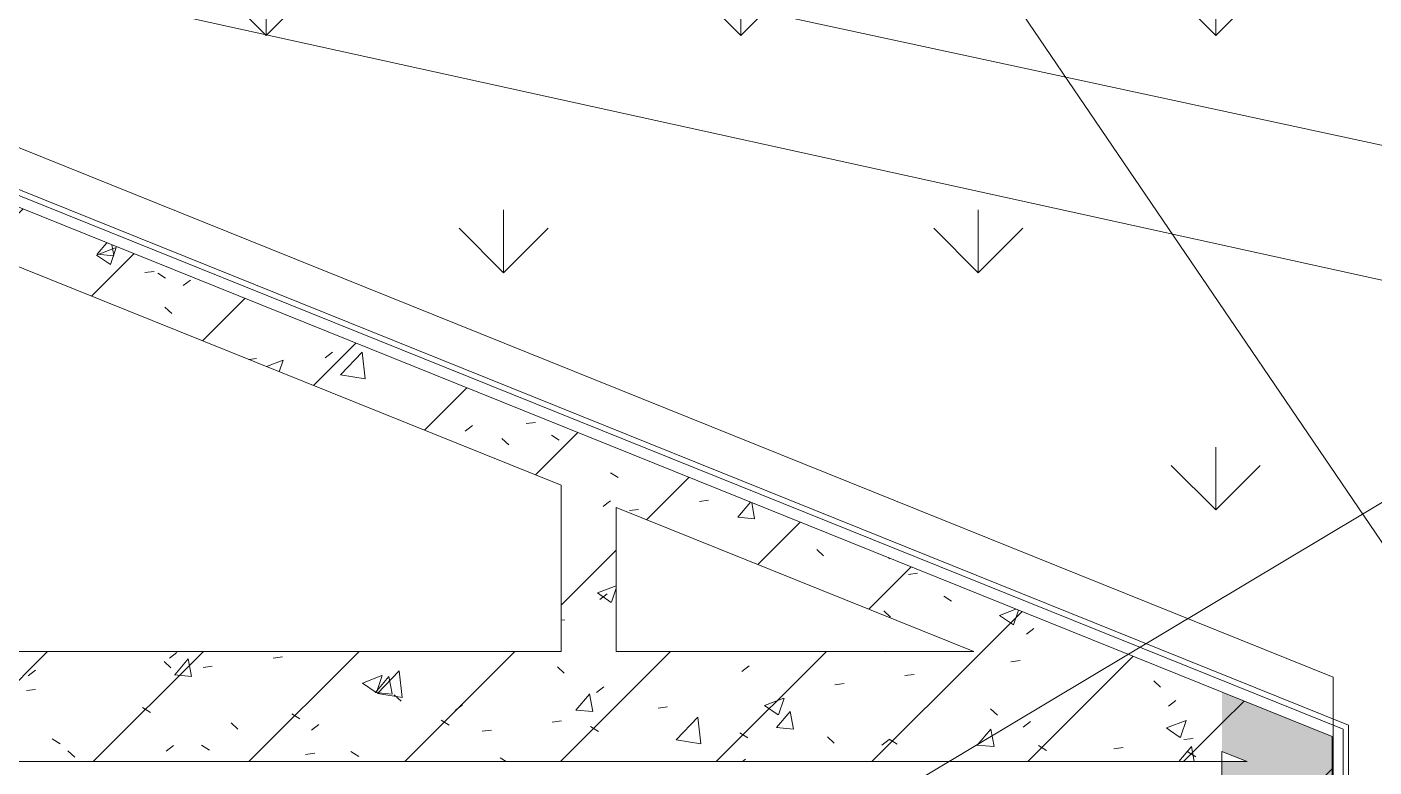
# Model space of a CAD drawing. Header units: millimetres. Extents: x -584918 to 2941280, y 3000189 to 4229862.
# Drawn here: x 178962 to 181409, y 3668221 to 3669565 of the extents above; entities that cross this region are included whole.
import ezdxf

# ---------------------------------------------------------------- set-up
doc = ezdxf.new("R2010")
doc.units = ezdxf.units.MM
for name, color, linetype, lineweight in [('Стены внутренние', 7, 'Continuous', 0), ('Стены несущие', 7, 'Continuous', 0), ('Стены отделка', 7, 'Continuous', 0), ('экспертиза ДУ', 1, 'Continuous', 0), ('экспертиза ДУ пояснения', 6, 'Continuous', 0), ('экспертиза условные обозначения', 1, 'Continuous', 0)]:
    doc.layers.add(name, color=color, linetype=linetype, lineweight=lineweight)
pattern_1 = [(45, (192051.36, 3643581.32), (-141.4214, 141.4214), [])]
pattern_2 = [(50, (192051.36, 3643581.32), (364.368, -31.8783), [38.1, -419.1]), (355, (192051.36, 3643581.3), (-70.486, 382.1133), [30.48, -335.28]), (100.451, (192081.73, 3643578.66), (293.885, 350.2334), [32.38, -356.18]), (46.184, (192051.36, 3643682.9), (542.1585, -84.086), [57.15, -628.65]), (96.636, (192096.54, 3643675.9), (474.805, 494.855), [48.57, -534.27]), (351.184, (192051.36, 3643682.9), (474.81, 494.85), [45.72, -502.92]), (21, (192102.16, 3643657.52), (303.2285, -204.5305), [38.1, -419.1]), (326, (192102.16, 3643657.5), (123.604, 368.376), [30.48, -335.28]), (71.451, (192127.43, 3643640.47), (426.834, 163.8427), [32.38, -356.18]), (37.5, (192051.36, 3643581.32), (6.17665, 169.11015), [16.764, -314.452, 16.764, -323.596, -336.55]), (37.5, (192051.36, 3643581.32), (6.17665, 169.11015), [-671.576, 16.764, -319.786]), (7.5, (192051.36, 3643581.32), (133.6389, 200.3615), [16.764, -177.292, 16.764, -306.832, -128.27]), (7.5, (192051.36, 3643581.32), (133.6389, 200.3615), [-517.652, 16.764, -111.506]), (327.5, (191938.08, 3643581.32), (271.1818, -11.45836), [16.764, -110.236, 16.764, -379.476, -525.78]), (327.5, (191938.08, 3643581.32), (271.1818, -11.45836), [-523.24, 16.764, -509.016]), (317.5, (191887.28, 3643581.32), (296.2585, 50.8528), [16.764, -148.336, 16.764, -246.38, -373.38]), (317.5, (191887.28, 3643581.32), (296.2585, 50.8528), [-428.244, 16.764, -356.616])]

msp = doc.modelspace()

# ---------------------------------------------------------------- hatches: boundary and pattern name
at = {"layer": 'Стены внутренние'}
h = msp.add_hatch(dxfattribs=at)
h.set_pattern_fill('FP_1', color=256, style=0, pattern_type=2)
h.set_pattern_definition(pattern_1)
h.paths.add_polyline_path([(181132.26, 3668249.028), (181132.26, 3668356.843), (175350.949, 3670686.625), (175313.571, 3670593.873), (181064.72, 3668276.246)])
h = msp.add_hatch(dxfattribs=at)
h.set_pattern_fill('FP_2', color=256, style=0, pattern_type=2)
h.set_pattern_definition(pattern_2)
h.paths.add_polyline_path([(181132.26, 3668249.028), (181132.26, 3668356.843), (175350.949, 3670686.625), (175313.571, 3670593.873), (181064.72, 3668276.246)])
h = msp.add_hatch(dxfattribs=at)
h.set_pattern_fill('FP_1', color=256, style=0, pattern_type=2)
h.set_pattern_definition(pattern_1)
h.paths.add_polyline_path([(180032.26, 3668430.649), (180032.26, 3668692.312), (179932.26, 3668732.61), (179932.26, 3668430.649)])
h = msp.add_hatch(dxfattribs=at)
h.set_pattern_fill('FP_2', color=256, style=0, pattern_type=2)
h.set_pattern_definition(pattern_2)
h.paths.add_polyline_path([(180032.26, 3668430.649), (180032.26, 3668692.312), (179932.26, 3668732.61), (179932.26, 3668430.649)])
h = msp.add_hatch(dxfattribs=at)
h.set_pattern_fill('FP_1', color=256, style=0, pattern_type=2)
h.set_pattern_definition(pattern_1)
h.paths.add_polyline_path([(181177.867, 3668230.649), (180681.571, 3668430.649), (178882.26, 3668430.649), (178882.26, 3668230.649), (181132.26, 3668230.649)])
h = msp.add_hatch(dxfattribs=at)
h.set_pattern_fill('FP_2', color=256, style=0, pattern_type=2)
h.set_pattern_definition(pattern_2)
h.paths.add_polyline_path([(181177.867, 3668230.649), (180681.571, 3668430.649), (178882.26, 3668430.649), (178882.26, 3668230.649), (181132.26, 3668230.649)])
h = msp.add_hatch(dxfattribs=at)
h.set_pattern_fill('FP_1', color=256, style=0, pattern_type=2)
h.set_pattern_definition(pattern_1)
h.paths.add_polyline_path([(181281.096, 3656780.649), (181332.26, 3656780.649), (181332.26, 3665530.649), (181132.26, 3665530.649), (181132.26, 3656780.649), (181266.601, 3656780.649)])
h.paths.add_polyline_path([(181332.26, 3667030.649), (181332.26, 3668276.246), (181132.26, 3668356.843), (181132.26, 3668249.028), (181177.867, 3668230.649), (181132.26, 3668230.649), (181132.26, 3667030.649), (181242.26, 3667030.649)])
h = msp.add_hatch(dxfattribs=at)
h.set_pattern_fill('FP_2', color=256, style=0, pattern_type=2)
h.set_pattern_definition(pattern_2)
h.paths.add_polyline_path([(181281.096, 3656780.649), (181332.26, 3656780.649), (181332.26, 3665530.649), (181132.26, 3665530.649), (181132.26, 3656780.649), (181266.601, 3656780.649)])
h.paths.add_polyline_path([(181332.26, 3667030.649), (181332.26, 3668276.246), (181132.26, 3668356.843), (181132.26, 3668249.028), (181177.867, 3668230.649), (181132.26, 3668230.649), (181132.26, 3667030.649), (181242.26, 3667030.649)])
at = {"layer": 'экспертиза условные обозначения'}
h = msp.add_hatch(dxfattribs=at)
h.set_pattern_fill('GRASS', color=6, scale=24)
h.set_pattern_definition([(90, (167757.9, 3538078.35), (-431.0523, 431.0523), [114.3, -747.8046]), (45, (167757.9, 3538078.35), (-431.0523, 431.0523), [114.3, -495.3]), (135, (167757.9, 3538078.35), (-431.0523, -431.0523), [114.3, -495.3])])
edge = h.paths.add_edge_path()
edge.add_line((171228.802, 3674504.925), (175959.148, 3672598.666))
edge.add_line((175959.148, 3672598.666), (177304.743, 3675937.734))
edge.add_line((177304.743, 3675937.734), (185745.165, 3672536.37))
edge.add_line((185745.165, 3672536.37), (184399.57, 3669197.302))
edge.add_line((184399.57, 3669197.302), (187667.42, 3667880.407))
edge.add_line((187667.42, 3667880.407), (189454.548, 3667160.221))
edge.add_line((189454.548, 3667160.221), (188744.373, 3665397.935))
edge.add_line((188744.373, 3665397.935), (185826.825, 3666573.664))
edge.add_arc((185436.338, 3665596.839), 1051.983, 68.21091, 179.840391)
edge.add_line((184384.359, 3665599.769), (184284.359, 3663730.649))
edge.add_line((184284.359, 3663730.649), (181334.359, 3663730.649))
edge.add_line((181334.359, 3663730.649), (181334.359, 3668384.06))
edge.add_line((181334.359, 3668384.06), (172880.972, 3671790.649))
edge.add_line((172880.972, 3671790.649), (170534.359, 3671790.649))
edge.add_line((170534.359, 3671790.649), (170534.359, 3672781.679))
edge.add_line((170534.359, 3672781.679), (171228.802, 3674504.925))

# ---------------------------------------------------------------- linework, layer by layer
at = {"layer": 'Стены внутренние'}
for p, q in [((172865.299, 3671720.649), (181362.26, 3668296.501)), ((181362.26, 3668296.501), (181362.26, 3667030.649))]:
    msp.add_line(p, q, dxfattribs=at)
at = {"layer": 'Стены несущие'}
for p, q in [((181332.26, 3668276.246), (172859.481, 3671690.649)), ((178182.26, 3669437.834), (179932.26, 3668732.61)), ((179932.26, 3668732.61), (179932.26, 3668430.649)), ((180032.26, 3668692.312), (180681.571, 3668430.649)), ((180032.26, 3668430.649), (180032.26, 3668692.312)), ((179932.26, 3668430.649), (178882.26, 3668430.649)), ((180681.571, 3668430.649), (180032.26, 3668430.649)), ((181332.26, 3667030.649), (181332.26, 3668276.246)), ((181177.867, 3668230.649), (181132.26, 3668249.028)), ((181132.26, 3668249.028), (181132.26, 3667030.649)), ((178882.26, 3668230.649), (181177.867, 3668230.649))]:
    msp.add_line(p, q, dxfattribs=at)
at = {"layer": 'Стены отделка'}
for p, q in [((181352.26, 3668289.749), (172863.36, 3671710.649)), ((172859.481, 3671690.649), (181332.26, 3668276.246)), ((181352.26, 3667030.649), (181352.26, 3668289.749))]:
    msp.add_line(p, q, dxfattribs=at)
at = {"layer": 'экспертиза ДУ'}
for points in [[(183315.141, 3668688.902), (123227.279, 3681908.128)], [(123227.279, 3681908.128), (184263.031, 3668737.188)], [(118317.279, 3630968.128), (188059.209, 3672669.268)]]:
    msp.add_lwpolyline(points, dxfattribs=at)
at = {"layer": 'экспертиза ДУ пояснения'}
msp.add_lwpolyline([(152813.643, 3710722.104), (189847.897, 3656232.574)], dxfattribs=at)
at = {"layer": 'экспертиза условные обозначения', "color": 6}
msp.add_lwpolyline([(171228.802, 3674504.925), (175959.148, 3672598.666), (177304.743, 3675937.734), (185745.165, 3672536.37), (184399.57, 3669197.302), (187667.42, 3667880.407), (189454.548, 3667160.221), (188744.373, 3665397.935), (185826.825, 3666573.664, 0.52963745), (184384.359, 3665599.769), (184284.359, 3663730.649), (181334.359, 3663730.649), (181334.359, 3668384.06), (172880.972, 3671790.649), (170534.359, 3671790.649), (170534.359, 3672781.679), (171228.802, 3674504.925)], format="xyb", dxfattribs=at)

doc.saveas('drawing.dxf')
